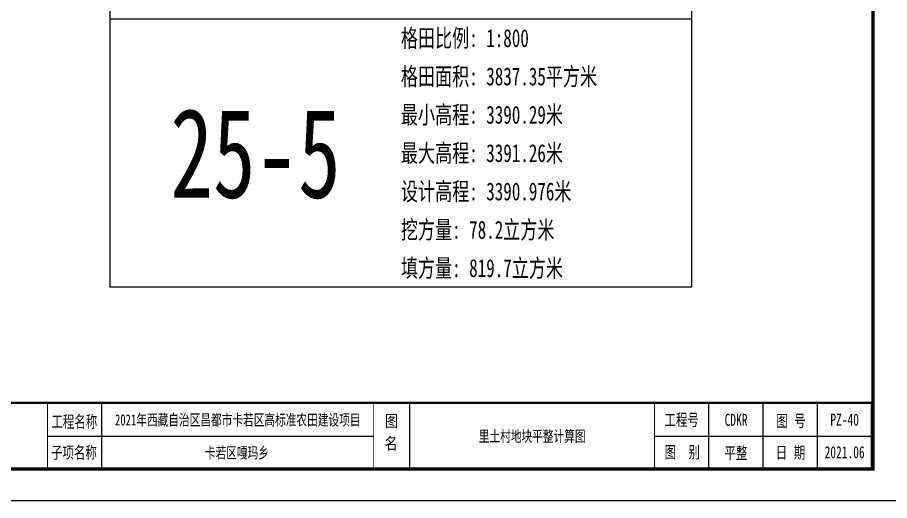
# Model space of a CAD drawing. Extents: x 4283 to 40403, y 1134 to 1764.
# Drawn here: x 21304.2 to 21499.2, y 1465.4 to 1573.4 of the extents above; entities that cross this region are included whole.
import ezdxf
from ezdxf.enums import TextEntityAlignment as Align

# ---------------------------------------------------------------- set-up
doc = ezdxf.new("R2010")
doc.units = 0
for name, color, linetype in [('PUB_TITLE', 4, 'Continuous'), ('S-MODIFY', 4, 'Continuous'), ('tdz_土方计算图', 7, 'Continuous'), ('华泽绵阳图框', 7, 'Continuous')]:
    doc.layers.add(name, color=color, linetype=linetype)
doc.styles.add('-宋体', font='', dxfattribs={"width": 0.8})
doc.styles.add('GLand', font='')
doc.styles.add('长仿宋', font='', dxfattribs={"width": 0.7, "height": 5})
doc.styles.get('-宋体').set_extended_font_data('SimSun')
doc.styles.get('GLand').set_extended_font_data('FangSong_GB2312')
doc.styles.get('长仿宋').set_extended_font_data('SimSun')

msp = doc.modelspace()

# ---------------------------------------------------------------- linework, layer by layer
at = {"layer": 'PUB_TITLE'}
msp.add_lwpolyline([(21082.53, 1465.36), (21502.53, 1465.36), (21502.53, 1762.36), (21082.53, 1762.36)], close=True, dxfattribs=at)
at = {"layer": 'PUB_TITLE', "color": 7, "const_width": 0.566}
msp.add_lwpolyline([(21495.46, 1472.43), (21495.46, 1755.25)], dxfattribs=at)
at = {"layer": 'PUB_TITLE', "color": 7, "const_width": 0.506}
msp.add_lwpolyline([(21100.21, 1472.43), (21495.23, 1472.43), (21495.24, 1487.19), (21100.21, 1487.19)], close=True, dxfattribs=at)
at = {"layer": 'S-MODIFY'}
msp.add_lwpolyline([(21082.53, 1465.36), (21502.53, 1465.36), (21502.53, 1762.36), (21082.53, 1762.36)], close=True, dxfattribs=at)
at = {"layer": 'tdz_土方计算图', "linetype": 'Continuous'}
msp.add_lwpolyline([(21324.91, 1673.06), (21454.91, 1673.06), (21454.91, 1513.06), (21324.91, 1513.06)], close=True, dxfattribs=at)
msp.add_lwpolyline([(21324.91, 1573.06), (21454.91, 1573.06)], dxfattribs=at)
at = {"layer": '华泽绵阳图框', "color": 7}
for p, q in [((21323.04, 1472.43), (21323.04, 1487.19)), ((21391.92, 1472.43), (21391.92, 1487.19)), ((21458.78, 1472.34), (21458.78, 1487.1)), ((21470.93, 1472.34), (21470.93, 1487.1)), ((21483.08, 1472.34), (21483.08, 1487.1)), ((21310.89, 1479.72), (21383.82, 1479.72)), ((21446.62, 1479.72), (21495.23, 1479.72))]:
    msp.add_line(p, q, dxfattribs=at)
at = {"layer": '华泽绵阳图框', "color": 7, "const_width": 0.707}
msp.add_lwpolyline([(21100.21, 1472.43), (21495.46, 1472.43), (21495.46, 1755.25), (21100.21, 1755.25)], close=True, dxfattribs=at)
at = {"layer": '华泽绵阳图框', "color": 7, "const_width": 0.506}
msp.add_lwpolyline([(21100.21, 1487.19), (21495.24, 1487.19)], dxfattribs=at)
at = {"layer": '华泽绵阳图框', "color": 7, "const_width": 0.203, "flags": 128}
for points in [[(21310.89, 1472.43), (21310.89, 1487.19)], [(21383.82, 1472.43), (21383.82, 1487.19)], [(21446.62, 1472.34), (21446.62, 1487.1)]]:
    msp.add_lwpolyline(points, dxfattribs=at)

# ---------------------------------------------------------------- texts
at = {"layer": 'tdz_土方计算图', "linetype": 'Continuous', "style": 'GLand', "width": 0.7}
for s, p in [('格田比例: 1:800', (21389.91, 1568.78)), ('格田面积: 3837.35平方米', (21389.91, 1560.21)), ('最小高程: 3390.29米', (21389.91, 1551.64)), ('最大高程: 3391.26米', (21389.91, 1543.06)), ('设计高程: 3390.976米', (21389.91, 1534.49)), ('挖方量: 78.2立方米', (21389.91, 1525.92)), ('填方量: 819.7立方米', (21389.91, 1517.35))]:
    msp.add_text(s, height=4, dxfattribs=at).set_placement(p, align=Align.MIDDLE_LEFT)
at = {"layer": 'tdz_土方计算图', "color": 6, "linetype": 'Continuous', "style": 'GLand', "width": 0.7}
msp.add_text('25-5', height=20, dxfattribs=at).set_placement((21357.41, 1543.06), align=Align.MIDDLE_CENTER)
at = {"layer": '华泽绵阳图框', "style": '长仿宋', "width": 0.7}
for s, height, p in [('工程名称', 2.685, (21311.76, 1481.66)), ('工程号', 2.685, (21448.85, 1482.06)), ('图', 2.69, (21473.83, 1481.82)), ('号', 2.69, (21477.84, 1481.82)), ('子项名称', 2.685, (21311.68, 1474.75)), ('图', 2.69, (21448.87, 1474.83)), ('别', 2.69, (21454.21, 1474.83)), ('日', 2.69, (21473.74, 1474.76)), ('期', 2.69, (21477.75, 1474.76))]:
    msp.add_text(s, height=height, dxfattribs=at).set_placement(p)
for s, height, p in [('2021年西藏自治区昌都市卡若区高标准农田建设项目', 2.5, (21353.43, 1483.45)), ('CDKR', 2.685, (21464.85, 1483.41)), ('PZ-40', 2.685, (21489.13, 1483.43)), ('里土村地块平整计算图', 2.5, (21419.27, 1479.81)), ('卡若区嘎玛乡', 2.5, (21353.25, 1476.09)), ('平整', 2.685, (21464.82, 1476.05)), ('2021.06', 2.685, (21489.13, 1476.14))]:
    msp.add_text(s, height=height, dxfattribs=at).set_placement(p, align=Align.MIDDLE)
at = {"layer": '华泽绵阳图框', "color": 7, "style": '-宋体', "width": 0.8}
for s, p in [('图', (21386.37, 1481.81)), ('名', (21386.27, 1476.79))]:
    msp.add_text(s, height=2.69, dxfattribs=at).set_placement(p)

doc.saveas('drawing.dxf')
